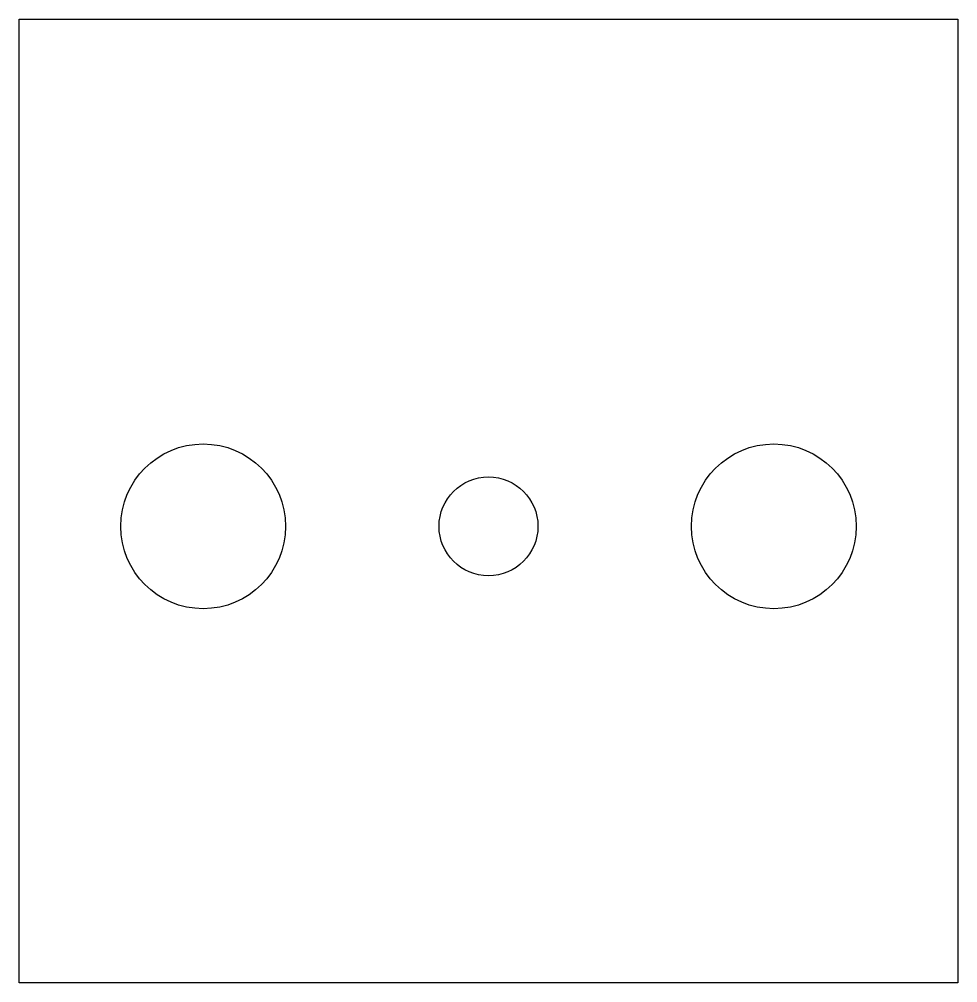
# Model space of a CAD drawing. Header units: millimetres. Extents: x 15.5 to 89.5, y 4 to 80.
import ezdxf

# ---------------------------------------------------------------- set-up
doc = ezdxf.new("R2010")
doc.units = ezdxf.units.MM
doc.layers.get('0').update_dxf_attribs({"linetype": 'CONTINUOUS'})

msp = doc.modelspace()

# ---------------------------------------------------------------- linework, layer by layer
msp.add_lwpolyline([(15.5, 80), (89.5, 80), (89.5, 4), (15.5, 4)], close=True)
for centre, radius in [((30, 40), 6.5), ((75, 40), 6.5), ((52.5, 40), 3.9)]:
    msp.add_circle(centre, radius)

doc.saveas('drawing.dxf')
